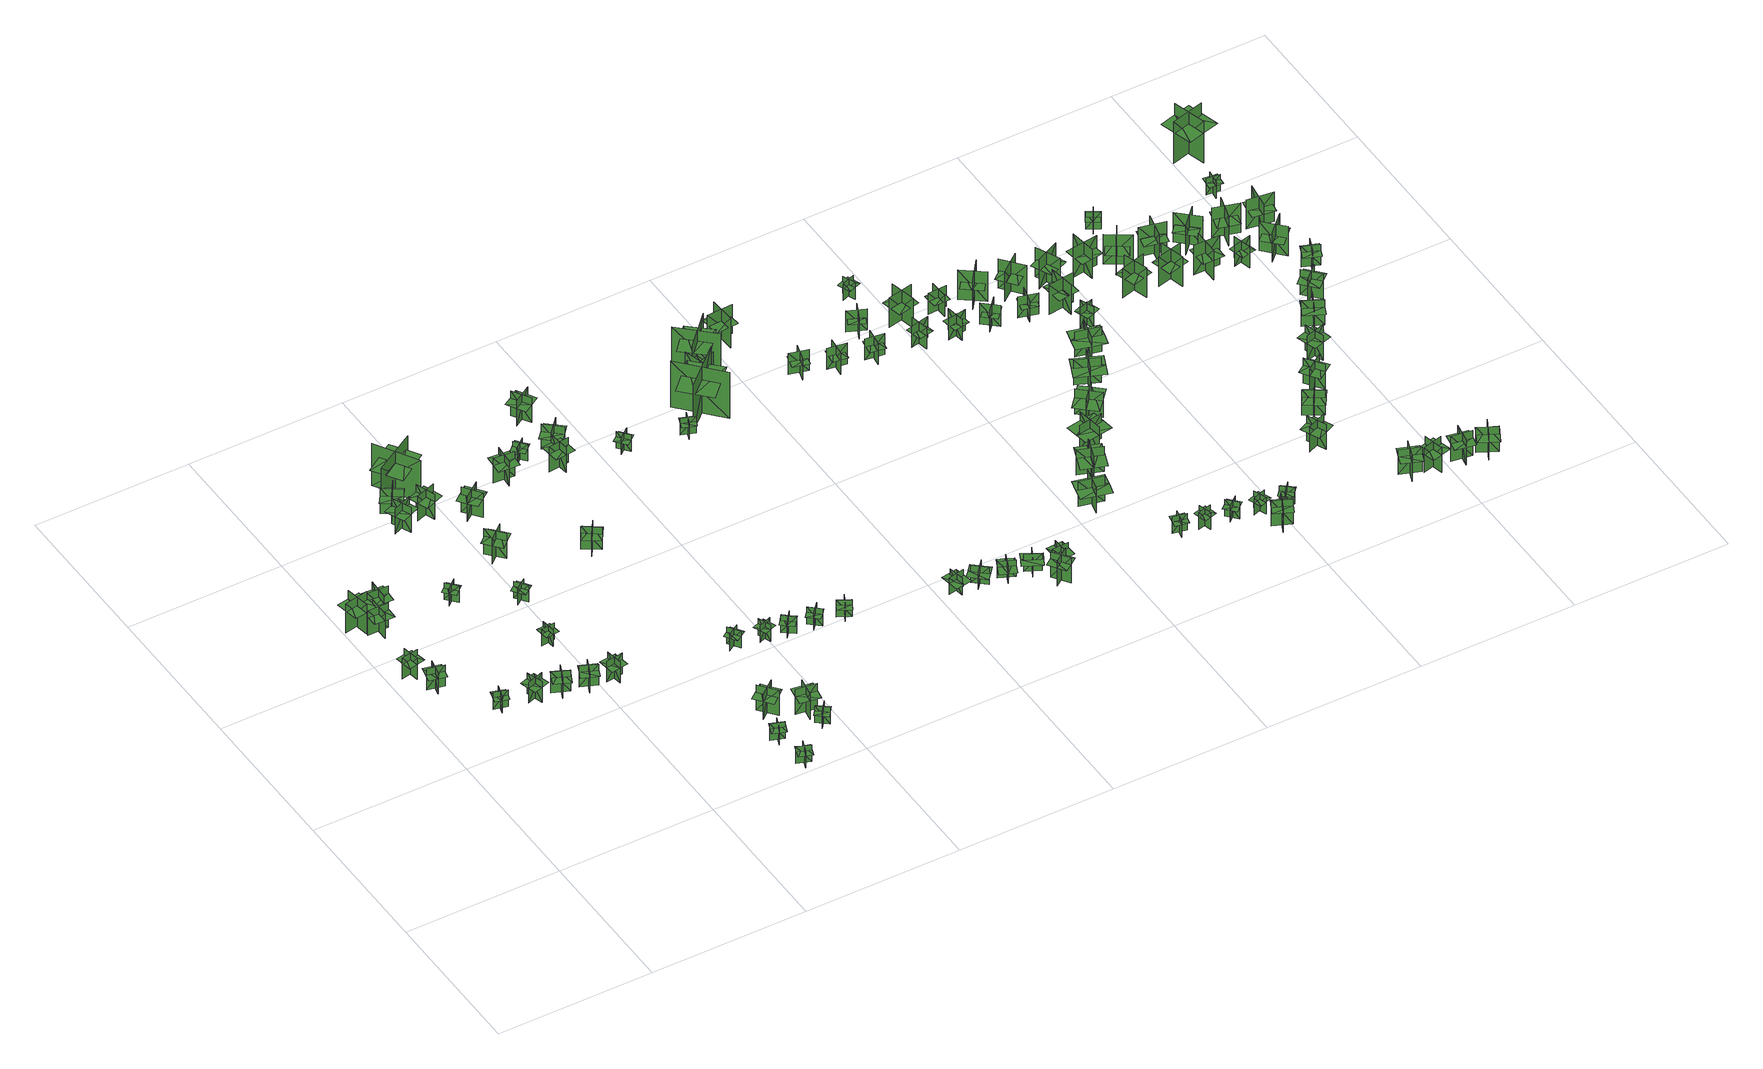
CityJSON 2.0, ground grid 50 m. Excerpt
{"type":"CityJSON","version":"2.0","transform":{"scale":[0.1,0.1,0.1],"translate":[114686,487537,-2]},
"CityObjects":{
"tree1":{"type":"SolitaryVegetationObject","geometry":[{"type":"MultiSurface","lod":"1","boundaries":[[[0,1,2]],[[0,2,3]],[[4,5,6]],[[4,6,7]],[[8,9,10]],[[8,10,11]],[[8,11,12]],[[8,12,13]]]}]},
"tree2":{"type":"SolitaryVegetationObject","geometry":[{"type":"MultiSurface","lod":"1","boundaries":[[[14,15,16]],[[14,16,17]],[[18,19,20]],[[18,20,21]],[[22,23,24]],[[22,24,25]],[[22,25,26]],[[22,26,27]]]}]},
"tree3":{"type":"SolitaryVegetationObject","geometry":[{"type":"MultiSurface","lod":"1","boundaries":[[[28,29,30]],[[28,30,31]],[[32,33,34]],[[32,34,35]],[[36,37,38]],[[36,38,39]],[[36,39,40]],[[36,40,41]]]}]},
"tree4":{"type":"SolitaryVegetationObject","geometry":[{"type":"MultiSurface","lod":"1","boundaries":[[[42,43,44]],[[42,44,45]],[[46,47,48]],[[46,48,49]],[[50,51,52]],[[50,52,53]],[[50,53,54]],[[50,54,55]]]}]},
"tree5":{"type":"SolitaryVegetationObject","geometry":[{"type":"MultiSurface","lod":"1","boundaries":[[[56,57,58]],[[56,58,59]],[[60,61,62]],[[60,62,63]],[[64,65,66]],[[64,66,67]],[[64,67,68]],[[64,68,69]]]}]},
"tree6":{"type":"SolitaryVegetationObject","geometry":[{"type":"MultiSurface","lod":"1","boundaries":[[[70,71,72]],[[70,72,73]],[[74,75,76]],[[74,76,77]],[[78,79,80]],[[78,80,81]],[[78,81,82]],[[78,82,83]]]}]},
"tree7":{"type":"SolitaryVegetationObject","geometry":[{"type":"MultiSurface","lod":"1","boundaries":[[[84,85,86]],[[84,86,87]],[[88,89,90]],[[88,90,91]],[[92,93,94]],[[92,94,95]],[[92,95,96]],[[92,96,97]]]}]},
"tree8":{"type":"SolitaryVegetationObject","geometry":[{"type":"MultiSurface","lod":"1","boundaries":[[[98,99,100]],[[98,100,101]],[[102,103,104]],[[102,104,105]],[[106,107,108]],[[106,108,109]],[[106,109,110]],[[106,110,111]]]}]},
"tree9":{"type":"SolitaryVegetationObject","geometry":[{"type":"MultiSurface","lod":"1","boundaries":[[[112,113,114]],[[112,114,115]],[[116,117,118]],[[116,118,119]],[[120,121,122]],[[120,122,123]],[[120,123,124]],[[120,124,125]]]}]},
"tree10":{"type":"SolitaryVegetationObject","geometry":[{"type":"MultiSurface","lod":"1","boundaries":[[[126,127,128]],[[126,128,129]],[[130,131,132]],[[130,132,133]],[[134,135,136]],[[134,136,137]],[[134,137,138]],[[134,138,139]]]}]},
"tree11":{"type":"SolitaryVegetationObject","geometry":[{"type":"MultiSurface","lod":"1","boundaries":[[[140,141,142]],[[140,142,143]],[[144,145,146]],[[144,146,147]],[[148,149,150]],[[148,150,151]],[[148,151,152]],[[148,152,153]]]}]},
"tree12":{"type":"SolitaryVegetationObject","geometry":[{"type":"MultiSurface","lod":"1","boundaries":[[[154,155,156]],[[154,156,157]],[[158,159,160]],[[158,160,161]],[[162,163,164]],[[162,164,165]],[[162,165,166]],[[162,166,167]]]}]},
"tree13":{"type":"SolitaryVegetationObject","geometry":[{"type":"MultiSurface","lod":"1","boundaries":[[[168,169,170]],[[168,170,171]],[[172,173,174]],[[172,174,175]],[[176,177,178]],[[176,178,179]],[[176,179,180]],[[176,180,181]]]}]},
"tree14":{"type":"SolitaryVegetationObject","geometry":[{"type":"MultiSurface","lod":"1","boundaries":[[[182,183,184]],[[182,184,185]],[[186,187,188]],[[186,188,189]],[[190,191,192]],[[190,192,193]],[[190,193,194]],[[190,194,195]]]}]},
"tree15":{"type":"SolitaryVegetationObject","geometry":[{"type":"MultiSurface","lod":"1","boundaries":[[[196,197,198]],[[196,198,199]],[[200,201,202]],[[200,202,203]],[[204,205,206]],[[204,206,207]],[[204,207,208]],[[204,208,209]]]}]},
"tree16":{"type":"SolitaryVegetationObject","geometry":[{"type":"MultiSurface","lod":"1","boundaries":[[[210,211,212]],[[210,212,213]],[[214,215,216]],[[214,216,217]],[[218,219,220]],[[218,220,221]],[[218,221,222]],[[218,222,223]]]}]},
"tree17":{"type":"SolitaryVegetationObject","geometry":[{"type":"MultiSurface","lod":"1","boundaries":[[[224,225,226]],[[224,226,227]],[[228,229,230]],[[228,230,231]],[[232,233,234]],[[232,234,235]],[[232,235,236]],[[232,236,237]]]}]},
"tree18":{"type":"SolitaryVegetationObject","geometry":[{"type":"MultiSurface","lod":"1","boundaries":[[[238,239,240]],[[238,240,241]],[[242,243,244]],[[242,244,245]],[[246,247,248]],[[246,248,249]],[[246,249,250]],[[246,250,251]]]}]},
"tree19":{"type":"SolitaryVegetationObject","geometry":[{"type":"MultiSurface","lod":"1","boundaries":[[[252,253,254]],[[252,254,255]],[[256,257,258]],[[256,258,259]],[[260,261,262]],[[260,262,263]],[[260,263,264]],[[260,264,265]]]}]},
"tree20":{"type":"SolitaryVegetationObject","geometry":[{"type":"MultiSurface","lod":"1","boundaries":[[[266,267,268]],[[266,268,269]],[[270,271,272]],[[270,272,273]],[[274,275,276]],[[274,276,277]],[[274,277,278]],[[274,278,279]]]}]},
"tree21":{"type":"SolitaryVegetationObject","geometry":[{"type":"MultiSurface","lod":"1","boundaries":[[[280,281,282]],[[280,282,283]],[[284,285,286]],[[284,286,287]],[[288,289,290]],[[288,290,291]],[[288,291,292]],[[288,292,293]]]}]},
"tree22":{"type":"SolitaryVegetationObject","geometry":[{"type":"MultiSurface","lod":"1","boundaries":[[[294,295,296]],[[294,296,297]],[[298,299,300]],[[298,300,301]],[[302,303,304]],[[302,304,305]],[[302,305,306]],[[302,306,307]]]}]},
"tree23":{"type":"SolitaryVegetationObject","geometry":[{"type":"MultiSurface","lod":"1","boundaries":[[[308,309,310]],[[308,310,311]],[[312,313,314]],[[312,314,315]],[[316,317,318]],[[316,318,319]],[[316,319,320]],[[316,320,321]]]}]},
"tree24":{"type":"SolitaryVegetationObject","geometry":[{"type":"MultiSurface","lod":"1","boundaries":[[[322,323,324]],[[322,324,325]],[[326,327,328]],[[326,328,329]],[[330,331,332]],[[330,332,333]],[[330,333,334]],[[330,334,335]]]}]},
"tree25":{"type":"SolitaryVegetationObject","geometry":[{"type":"MultiSurface","lod":"1","boundaries":[[[336,337,338]],[[336,338,339]],[[340,341,342]],[[340,342,343]],[[344,345,346]],[[344,346,347]],[[344,347,348]],[[344,348,349]]]}]},
"tree26":{"type":"SolitaryVegetationObject","geometry":[{"type":"MultiSurface","lod":"1","boundaries":[[[350,351,352]],[[350,352,353]],[[354,355,356]],[[354,356,357]],[[358,359,360]],[[358,360,361]],[[358,361,362]],[[358,362,363]]]}]},
"tree27":{"type":"SolitaryVegetationObject","geometry":[{"type":"MultiSurface","lod":"1","boundaries":[[[364,365,366]],[[364,366,367]],[[368,369,370]],[[368,370,371]],[[372,373,374]],[[372,374,375]],[[372,375,376]],[[372,376,377]]]}]},
"tree28":{"type":"SolitaryVegetationObject","geometry":[{"type":"MultiSurface","lod":"1","boundaries":[[[378,379,380]],[[378,380,381]],[[382,383,384]],[[382,384,385]],[[386,387,388]],[[386,388,389]],[[386,389,390]],[[386,390,391]]]}]},
"tree29":{"type":"SolitaryVegetationObject","geometry":[{"type":"MultiSurface","lod":"1","boundaries":[[[392,393,394]],[[392,394,395]],[[396,397,398]],[[396,398,399]],[[400,401,402]],[[400,402,403]],[[400,403,404]],[[400,404,405]]]}]},
"tree30":{"type":"SolitaryVegetationObject","geometry":[{"type":"MultiSurface","lod":"1","boundaries":[[[406,407,408]],[[406,408,409]],[[410,411,412]],[[410,412,413]],[[414,415,416]],[[414,416,417]],[[414,417,418]],[[414,418,419]]]}]},
"tree31":{"type":"SolitaryVegetationObject","geometry":[{"type":"MultiSurface","lod":"1","boundaries":[[[420,421,422]],[[420,422,423]],[[424,425,426]],[[424,426,427]],[[428,429,430]],[[428,430,431]],[[428,431,432]],[[428,432,433]]]}]},
"tree32":{"type":"SolitaryVegetationObject","geometry":[{"type":"MultiSurface","lod":"1","boundaries":[[[434,435,436]],[[434,436,437]],[[438,439,440]],[[438,440,441]],[[442,443,444]],[[442,444,445]],[[442,445,446]],[[442,446,447]]]}]},
"tree33":{"type":"SolitaryVegetationObject","geometry":[{"type":"MultiSurface","lod":"1","boundaries":[[[448,449,450]],[[448,450,451]],[[452,453,454]],[[452,454,455]],[[456,457,458]],[[456,458,459]],[[456,459,460]],[[456,460,461]]]}]},
"tree34":{"type":"SolitaryVegetationObject","geometry":[{"type":"MultiSurface","lod":"1","boundaries":[[[462,463,464]],[[462,464,465]],[[466,467,468]],[[466,468,469]],[[470,471,472]],[[470,472,473]],[[470,473,474]],[[470,474,475]]]}]},
"tree35":{"type":"SolitaryVegetationObject","geometry":[{"type":"MultiSurface","lod":"1","boundaries":[[[476,477,478]],[[476,478,479]],[[480,481,482]],[[480,482,483]],[[484,485,486]],[[484,486,487]],[[484,487,488]],[[484,488,489]]]}]},
"tree36":{"type":"SolitaryVegetationObject","geometry":[{"type":"MultiSurface","lod":"1","boundaries":[[[490,491,492]],[[490,492,493]],[[494,495,496]],[[494,496,497]],[[498,499,500]],[[498,500,501]],[[498,501,502]],[[498,502,503]]]}]},
"tree37":{"type":"SolitaryVegetationObject","geometry":[{"type":"MultiSurface","lod":"1","boundaries":[[[504,505,506]],[[504,506,507]],[[508,509,510]],[[508,510,511]],[[512,513,514]],[[512,514,515]],[[512,515,516]],[[512,516,517]]]}]},
"tree38":{"type":"SolitaryVegetationObject","geometry":[{"type":"MultiSurface","lod":"1","boundaries":[[[518,519,520]],[[518,520,521]],[[522,523,524]],[[522,524,525]],[[526,527,528]],[[526,528,529]],[[526,529,530]],[[526,530,531]]]}]},
"tree39":{"type":"SolitaryVegetationObject","geometry":[{"type":"MultiSurface","lod":"1","boundaries":[[[532,533,534]],[[532,534,535]],[[536,537,538]],[[536,538,539]],[[540,541,542]],[[540,542,543]],[[540,543,544]],[[540,544,545]]]}]},
"tree40":{"type":"SolitaryVegetationObject","geometry":[{"type":"MultiSurface","lod":"1","boundaries":[[[546,547,548]],[[546,548,549]],[[550,551,552]],[[550,552,553]],[[554,555,556]],[[554,556,557]],[[554,557,558]],[[554,558,559]]]}]},
"tree41":{"type":"SolitaryVegetationObject","geometry":[{"type":"MultiSurface","lod":"1","boundaries":[[[560,561,562]],[[560,562,563]],[[564,565,566]],[[564,566,567]],[[568,569,570]],[[568,570,571]],[[568,571,572]],[[568,572,573]]]}]},
"tree42":{"type":"SolitaryVegetationObject","geometry":[{"type":"MultiSurface","lod":"1","boundaries":[[[574,575,576]],[[574,576,577]],[[578,579,580]],[[578,580,581]],[[582,583,584]],[[582,584,585]],[[582,585,586]],[[582,586,587]]]}]},
"tree43":{"type":"SolitaryVegetationObject","geometry":[{"type":"MultiSurface","lod":"1","boundaries":[[[588,589,590]],[[588,590,591]],[[592,593,594]],[[592,594,595]],[[596,597,598]],[[596,598,599]],[[596,599,600]],[[596,600,601]]]}]},
"tree44":{"type":"SolitaryVegetationObject","geometry":[{"type":"MultiSurface","lod":"1","boundaries":[[[602,603,604]],[[602,604,605]],[[606,607,608]],[[606,608,609]],[[610,611,612]],[[610,612,613]],[[610,613,614]],[[610,614,615]]]}]},
"tree45":{"type":"SolitaryVegetationObject","geometry":[{"type":"MultiSurface","lod":"1","boundaries":[[[616,617,618]],[[616,618,619]],[[620,621,622]],[[620,622,623]],[[624,625,626]],[[624,626,627]],[[624,627,628]],[[624,628,629]]]}]},
"tree46":{"type":"SolitaryVegetationObject","geometry":[{"type":"MultiSurface","lod":"1","boundaries":[[[630,631,632]],[[630,632,633]],[[634,635,636]],[[634,636,637]],[[638,639,640]],[[638,640,641]],[[638,641,642]],[[638,642,643]]]}]},
"tree47":{"type":"SolitaryVegetationObject","geometry":[{"type":"MultiSurface","lod":"1","boundaries":[[[644,645,646]],[[644,646,647]],[[648,649,650]],[[648,650,651]],[[652,653,654]],[[652,654,655]],[[652,656,657]],[[652,657,653]]]}]},
"tree48":{"type":"SolitaryVegetationObject","geometry":[{"type":"MultiSurface","lod":"1","boundaries":[[[658,659,660]],[[658,660,661]],[[662,663,664]],[[662,664,665]],[[666,667,668]],[[666,668,669]],[[666,670,671]],[[666,671,667]]]}]},
"tree49":{"type":"SolitaryVegetationObject","geometry":[{"type":"MultiSurface","lod":"1","boundaries":[[[672,673,674]],[[672,674,675]],[[676,677,678]],[[676,678,679]],[[680,681,682]],[[680,682,683]],[[680,684,685]],[[680,685,681]]]}]},
"tree50":{"type":"SolitaryVegetationObject","geometry":[{"type":"MultiSurface","lod":"1","boundaries":[[[686,687,688]],[[686,688,689]],[[690,691,692]],[[690,692,693]],[[694,695,696]],[[694,696,697]],[[694,697,698]],[[694,698,699]]]}]},
"tree51":{"type":"SolitaryVegetationObject","geometry":[{"type":"MultiSurface","lod":"1","boundaries":[[[700,701,702]],[[700,702,703]],[[704,705,706]],[[704,706,707]],[[708,709,710]],[[708,710,711]],[[708,712,713]],[[708,713,709]]]}]},
"tree52":{"type":"SolitaryVegetationObject","geometry":[{"type":"MultiSurface","lod":"1","boundaries":[[[714,715,716]],[[714,716,717]],[[718,719,720]],[[718,720,721]],[[722,723,724]],[[722,724,725]],[[722,725,726]],[[722,726,727]]]}]},
"tree53":{"type":"SolitaryVegetationObject","geometry":[{"type":"MultiSurface","lod":"1","boundaries":[[[728,729,730]],[[728,730,731]],[[732,733,734]],[[732,734,735]],[[736,737,738]],[[736,738,739]],[[736,739,740]],[[736,740,741]]]}]},
"tree54":{"type":"SolitaryVegetationObject","geometry":[{"type":"MultiSurface","lod":"1","boundaries":[[[742,743,744]],[[742,744,745]],[[746,747,748]],[[746,748,749]],[[750,751,752]],[[750,752,753]],[[750,754,755]],[[750,755,751]]]}]},
"tree55":{"type":"SolitaryVegetationObject","geometry":[{"type":"MultiSurface","lod":"1","boundaries":[[[756,757,758]],[[756,758,759]],[[760,761,762]],[[760,762,763]],[[764,765,766]],[[764,766,767]],[[764,767,768]],[[764,768,769]]]}]},
"tree56":{"type":"SolitaryVegetationObject","geometry":[{"type":"MultiSurface","lod":"1","boundaries":[[[770,771,772]],[[770,772,773]],[[774,775,776]],[[774,776,777]],[[778,779,780]],[[778,780,781]],[[778,782,783]],[[778,783,779]]]}]},
"tree57":{"type":"SolitaryVegetationObject","geometry":[{"type":"MultiSurface","lod":"1","boundaries":[[[784,785,786]],[[784,786,787]],[[788,789,790]],[[788,790,791]],[[792,793,794]],[[792,794,795]],[[792,795,796]],[[792,796,797]]]}]},
"tree58":{"type":"SolitaryVegetationObject","geometry":[{"type":"MultiSurface","lod":"1","boundaries":[[[798,799,800]],[[798,800,801]],[[802,803,804]],[[802,804,805]],[[806,807,808]],[[806,808,809]],[[806,809,810]],[[806,810,811]]]}]},
"tree59":{"type":"SolitaryVegetationObject","geometry":[{"type":"MultiSurface","lod":"1","boundaries":[[[812,813,814]],[[812,814,815]],[[816,817,818]],[[816,818,819]],[[820,821,822]],[[820,822,823]],[[820,824,825]],[[820,825,821]]]}]},
"tree60":{"type":"SolitaryVegetationObject","geometry":[{"type":"MultiSurface","lod":"1","boundaries":[[[826,827,828]],[[826,828,829]],[[830,831,832]],[[830,832,833]],[[834,835,836]],[[834,836,837]],[[834,837,838]],[[834,838,839]]]}]},
"tree61":{"type":"SolitaryVegetationObject","geometry":[{"type":"MultiSurface","lod":"1","boundaries":[[[840,841,842]],[[840,842,843]],[[844,845,846]],[[844,846,847]],[[848,849,850]],[[848,850,851]],[[848,851,852]],[[848,852,853]]]}]},
"tree62":{"type":"SolitaryVegetationObject","geometry":[{"type":"MultiSurface","lod":"1","boundaries":[[[854,855,856]],[[854,856,857]],[[858,859,860]],[[858,860,861]],[[862,863,864]],[[862,864,865]],[[862,866,867]],[[862,867,863]]]}]},
"tree63":{"type":"SolitaryVegetationObject","geometry":[{"type":"MultiSurface","lod":"1","boundaries":[[[868,869,870]],[[868,870,871]],[[872,873,874]],[[872,874,875]],[[876,877,878]],[[876,878,879]],[[876,879,880]],[[876,880,881]]]}]},
"tree64":{"type":"SolitaryVegetationObject","geometry":[{"type":"MultiSurface","lod":"1","boundaries":[[[882,883,884]],[[882,884,885]],[[886,887,888]],[[886,888,889]],[[890,891,892]],[[890,892,893]],[[890,893,894]],[[890,894,895]]]}]},
"tree65":{"type":"SolitaryVegetationObject","geometry":[{"type":"MultiSurface","lod":"1","boundaries":[[[896,897,898]],[[896,898,899]],[[900,901,902]],[[900,902,903]],[[904,905,906]],[[904,906,907]],[[904,908,909]],[[904,909,905]]]}]},
"tree66":{"type":"SolitaryVegetationObject","geometry":[{"type":"MultiSurface","lod":"1","boundaries":[[[910,911,912]],[[910,912,913]],[[914,915,916]],[[914,916,917]],[[918,919,920]],[[918,920,921]],[[918,921,922]],[[918,922,923]]]}]},
"tree67":{"type":"SolitaryVegetationObject","geometry":[{"type":"MultiSurface","lod":"1","boundaries":[[[924,925,926]],[[924,926,927]],[[928,929,930]],[[928,930,931]],[[932,933,934]],[[932,934,935]],[[932,935,936]],[[932,936,937]]]}]},
"tree68":{"type":"SolitaryVegetationObject","geometry":[{"type":"MultiSurface","lod":"1","boundaries":[[[938,939,940]],[[938,940,941]],[[942,943,944]],[[942,944,945]],[[946,947,948]],[[946,948,949]],[[946,950,951]],[[946,951,947]]]}]},
"tree69":{"type":"SolitaryVegetationObject","geometry":[{"type":"MultiSurface","lod":"1","boundaries":[[[952,953,954]],[[952,954,955]],[[956,957,958]],[[956,958,959]],[[960,961,962]],[[960,962,963]],[[960,964,965]],[[960,965,961]]]}]},
"tree70":{"type":"SolitaryVegetationObject","geometry":[{"type":"MultiSurface","lod":"1","boundaries":[[[966,967,968]],[[966,968,969]],[[970,971,972]],[[970,972,973]],[[974,975,976]],[[974,976,977]],[[974,977,978]],[[974,978,979]]]}]},
"tree71":{"type":"SolitaryVegetationObject","geometry":[{"type":"MultiSurface","lod":"1","boundaries":[[[980,981,982]],[[980,982,983]],[[984,985,986]],[[984,986,987]],[[988,989,990]],[[988,990,991]],[[988,992,993]],[[988,993,989]]]}]},
"tree72":{"type":"SolitaryVegetationObject","geometry":[{"type":"MultiSurface","lod":"1","boundaries":[[[994,995,996]],[[994,996,997]],[[998,999,1000]],[[998,1000,1001]],[[1002,1003,1004]],[[1002,1004,1005]],[[1002,1006,1007]],[[1002,1007,1003]]]}]},
"tree73":{"type":"SolitaryVegetationObject","geometry":[{"type":"MultiSurface","lod":"1","boundaries":[[[1008,1009,1010]],[[1008,1010,1011]],[[1012,1013,1014]],[[1012,1014,1015]],[[1016,1017,1018]],[[1016,1018,1019]],[[1016,1020,1021]],[[1016,1021,1017]]]}]},
"tree74":{"type":"SolitaryVegetationObject","geometry":[{"type":"MultiSurface","lod":"1","boundaries":[[[1022,1023,1024]],[[1022,1024,1025]],[[1026,1027,1028]],[[1026,1028,1029]],[[1030,1031,1032]],[[1030,1032,1033]],[[1030,1034,1035]],[[1030,1035,1031]]]}]},
"tree75":{"type":"SolitaryVegetationObject","geometry":[{"type":"MultiSurface","lod":"1","boundaries":[[[1036,1037,1038]],[[1036,1038,1039]],[[1040,1041,1042]],[[1040,1042,1043]],[[1044,1045,1046]],[[1044,1046,1047]],[[1044,1047,1048]],[[1044,1048,1049]]]}]},
"tree76":{"type":"SolitaryVegetationObject","geometry":[{"type":"MultiSurface","lod":"1","boundaries":[[[1050,1051,1052]],[[1050,1052,1053]],[[1054,1055,1056]],[[1054,1056,1057]],[[1058,1059,1060]],[[1058,1060,1061]],[[1058,1062,1063]],[[1058,1063,1059]]]}]},
"tree77":{"type":"SolitaryVegetationObject","geometry":[{"type":"MultiSurface","lod":"1","boundaries":[[[1064,1065,1066]],[[1064,1066,1067]],[[1068,1069,1070]],[[1068,1070,1071]],[[1072,1073,1074]],[[1072,1074,1075]],[[1072,1075,1076]],[[1072,1076,1077]]]}]},
"tree78":{"type":"SolitaryVegetationObject","geometry":[{"type":"MultiSurface","lod":"1","boundaries":[[[1078,1079,1080]],[[1078,1080,1081]],[[1082,1083,1084]],[[1082,1084,1085]],[[1086,1087,1088]],[[1086,1088,1089]],[[1086,1089,1090]],[[1086,1090,1091]]]}]},
"tree79":{"type":"SolitaryVegetationObject","geometry":[{"type":"MultiSurface","lod":"1","boundaries":[[[1092,1093,1094]],[[1092,1094,1095]],[[1096,1097,1098]],[[1096,1098,1099]],[[1100,1101,1102]],[[1100,1102,1103]],[[1100,1104,1105]],[[1100,1105,1101]]]}]},
"tree80":{"type":"SolitaryVegetationObject","geometry":[{"type":"MultiSurface","lod":"1","boundaries":[[[1106,1107,1108]],[[1106,1108,1109]],[[1110,1111,1112]],[[1110,1112,1113]],[[1114,1115,1116]],[[1114,1116,1117]],[[1114,1118,1119]],[[1114,1119,1115]]]}]},
"tree81":{"type":"SolitaryVegetationObject","geometry":[{"type":"MultiSurface","lod":"1","boundaries":[[[1120,1121,1122]],[[1120,1122,1123]],[[1124,1125,1126]],[[1124,1126,1127]],[[1128,1129,1130]],[[1128,1130,1131]],[[1128,1131,1132]],[[1128,1132,1133]]]}]},
"tree82":{"type":"SolitaryVegetationObject","geometry":[{"type":"MultiSurface","lod":"1","boundaries":[[[1134,1135,1136]],[[1134,1136,1137]],[[1138,1139,1140]],[[1138,1140,1141]],[[1142,1143,1144]],[[1142,1144,1145]],[[1142,1145,1146]],[[1142,1146,1147]]]}]},
"tree83":{"type":"SolitaryVegetationObject","geometry":[{"type":"MultiSurface","lod":"1","boundaries":[[[1148,1149,1150]],[[1148,1150,1151]],[[1152,1153,1154]],[[1152,1154,1155]],[[1156,1157,1158]],[[1156,1158,1159]],[[1156,1160,1161]],[[1156,1161,1157]]]}]},
"tree84":{"type":"SolitaryVegetationObject","geometry":[{"type":"MultiSurface","lod":"1","boundaries":[[[1162,1163,1164]],[[1162,1164,1165]],[[1166,1167,1168]],[[1166,1168,1169]],[[1170,1171,1172]],[[1170,1172,1173]],[[1170,1173,1174]],[[1170,1174,1175]]]}]},
"tree85":{"type":"SolitaryVegetationObject","geometry":[{"type":"MultiSurface","lod":"1","boundaries":[[[1176,1177,1178]],[[1176,1178,1179]],[[1180,1181,1182]],[[1180,1182,1183]],[[1184,1185,1186]],[[1184,1186,1187]],[[1184,1188,1189]],[[1184,1189,1185]]]}]},
"tree86":{"type":"SolitaryVegetationObject","geometry":[{"type":"MultiSurface","lod":"1","boundaries":[[[1190,1191,1192]],[[1190,1192,1193]],[[1194,1195,1196]],[[1194,1196,1197]],[[1198,1199,1200]],[[1198,1200,1201]],[[1198,1201,1202]],[[1198,1202,1203]]]}]},
"tree87":{"type":"SolitaryVegetationObject","geometry":[{"type":"MultiSurface","lod":"1","boundaries":[[[1204,1205,1206]],[[1204,1206,1207]],[[1208,1209,1210]],[[1208,1210,1211]],[[1212,1213,1214]],[[1212,1214,1215]],[[1212,1215,1216]],[[1212,1216,1217]]]}]},
"tree88":{"type":"SolitaryVegetationObject","geometry":[{"type":"MultiSurface","lod":"1","boundaries":[[[1218,1219,1220]],[[1218,1220,1221]],[[1222,1223,1224]],[[1222,1224,1225]],[[1226,1227,1228]],[[1226,1228,1229]],[[1226,1230,1231]],[[1226,1231,1227]]]}]},
"tree89":{"type":"SolitaryVegetationObject","geometry":[{"type":"MultiSurface","lod":"1","boundaries":[[[1232,1233,1234]],[[1232,1234,1235]],[[1236,1237,1238]],[[1236,1238,1239]],[[1240,1241,1242]],[[1240,1242,1243]],[[1240,1243,1244]],[[1240,1244,1245]]]}]},
"tree90":{"type":"SolitaryVegetationObject","geometry":[{"type":"MultiSurface","lod":"1","boundaries":[[[1246,1247,1248]],[[1246,1248,1249]],[[1250,1251,1252]],[[1250,1252,1253]],[[1254,1255,1256]],[[1254,1256,1257]],[[1254,1258,1259]],[[1254,1259,1255]]]}]},
"tree91":{"type":"SolitaryVegetationObject","geometry":[{"type":"MultiSurface","lod":"1","boundaries":[[[1260,1261,1262]],[[1260,1262,1263]],[[1264,1265,1266]],[[1264,1266,1267]],[[1268,1269,1270]],[[1268,1270,1271]],[[1268,1271,1272]],[[1268,1272,1273]]]}]},
"tree92":{"type":"SolitaryVegetationObject","geometry":[{"type":"MultiSurface","lod":"1","boundaries":[[[1274,1275,1276]],[[1274,1276,1277]],[[1278,1279,1280]],[[1278,1280,1281]],[[1282,1283,1284]],[[1282,1284,1285]],[[1282,1286,1287]],[[1282,1287,1283]]]}]},
"tree93":{"type":"SolitaryVegetationObject","geometry":[{"type":"MultiSurface","lod":"1","boundaries":[[[1288,1289,1290]],[[1288,1290,1291]],[[1292,1293,1294]],[[1292,1294,1295]],[[1296,1297,1298]],[[1296,1298,1299]],[[1296,1300,1301]],[[1296,1301,1297]]]}]},
"tree94":{"type":"SolitaryVegetationObject","geometry":[{"type":"MultiSurface","lod":"1","boundaries":[[[1302,1303,1304]],[[1302,1304,1305]],[[1306,1307,1308]],[[1306,1308,1309]],[[1310,1311,1312]],[[1310,1312,1313]],[[1310,1313,1314]],[[1310,1314,1315]]]}]},
"tree95":{"type":"SolitaryVegetationObject","geometry":[{"type":"MultiSurface","lod":"1","boundaries":[[[1316,1317,1318]],[[1316,1318,1319]],[[1320,1321,1322]],[[1320,1322,1323]],[[1324,1325,1326]],[[1324,1326,1327]],[[1324,1328,1329]],[[1324,1329,1325]]]}]},
"tree96":{"type":"SolitaryVegetationObject","geometry":[{"type":"MultiSurface","lod":"1","boundaries":[[[1330,1331,1332]],[[1330,1332,1333]],[[1334,1335,1336]],[[1334,1336,1337]],[[1338,1339,1340]],[[1338,1340,1341]],[[1338,1342,1343]],[[1338,1343,1339]]]}]},
"tree97":{"type":"SolitaryVegetationObject","geometry":[{"type":"MultiSurface","lod":"1","boundaries":[[[1344,1345,1346]],[[1344,1346,1347]],[[1348,1349,1350]],[[1348,1350,1351]],[[1352,1353,1354]],[[1352,1354,1355]],[[1352,1355,1356]],[[1352,1356,1357]]]}]},
"tree98":{"type":"SolitaryVegetationObject","geometry":[{"type":"MultiSurface","lod":"1","boundaries":[[[1358,1359,1360]],[[1358,1360,1361]],[[1362,1363,1364]],[[1362,1364,1365]],[[1366,1367,1368]],[[1366,1368,1369]],[[1366,1370,1371]],[[1366,1371,1367]]]}]},
"tree99":{"type":"SolitaryVegetationObject","geometry":[{"type":"MultiSurface","lod":"1","boundaries":[[[1372,1373,1374]],[[1372,1374,1375]],[[1376,1377,1378]],[[1376,1378,1379]],[[1380,1381,1382]],[[1380,1382,1383]],[[1380,1383,1384]],[[1380,1384,1385]]]}]},
"tree100":{"type":"SolitaryVegetationObject","geometry":[{"type":"MultiSurface","lod":"1","boundaries":[[[1386,1387,1388]],[[1386,1388,1389]],[[1390,1391,1392]],[[1390,1392,1393]],[[1394,1395,1396]],[[1394,1396,1397]],[[1394,1397,1398]],[[1394,1398,1399]]]}]}
},
"vertices":[
[97,926,10],[42,916,10],[42,916,87],[97,926,87],[67,947,10],[76,893,10],[76,893,87],[67,947,87],[67,947,65],[39,942,65],[49,888,65],[76,893,65],[104,898,65],[94,952,65],
[76,842,9],[129,830,9],[129,830,86],[76,842,86],[95,811,9],[107,865,9],[107,865,86],[95,811,86],[95,811,65],[122,805,65],[134,859,65],[107,865,65],[80,871,65],[68,817,65],
[81,1173,14],[5,1159,14],[5,1159,122],[81,1173,122],[39,1203,14],[52,1126,14],[52,1126,122],[39,1203,122],[39,1203,92],[1,1196,92],[14,1120,92],[52,1126,92],[91,1133,92],[77,1209,92],
[192,674,11],[234,662,11],[234,662,73],[192,674,73],[206,648,11],[218,691,11],[218,691,73],[206,648,73],[206,648,56],[227,643,56],[239,685,56],[218,691,56],[196,697,56],[185,654,56],
[117,1117,14],[51,1118,14],[51,1118,106],[117,1117,106],[86,1149,14],[86,1082,14],[86,1082,106],[86,1149,106],[86,1149,80],[53,1149,80],[53,1083,80],[86,1082,80],[119,1082,80],[120,1149,80],
[119,1145,17],[123,1212,17],[123,1212,109],[119,1145,109],[152,1174,17],[86,1178,17],[86,1178,109],[152,1174,109],[152,1174,83],[154,1208,83],[88,1212,83],[86,1178,83],[84,1145,83],[150,1141,83],
[291,647,10],[344,664,10],[344,664,87],[291,647,87],[324,630,10],[307,683,10],[307,683,87],[324,630,87],[324,630,66],[350,638,66],[334,691,66],[307,683,66],[281,675,66],[297,622,66],
[417,629,10],[366,652,10],[366,652,87],[417,629,87],[404,664,10],[381,614,10],[381,614,87],[404,664,87],[404,664,66],[379,676,66],[356,625,66],[381,614,66],[406,602,66],[429,653,66],
[480,646,10],[458,595,10],[458,595,87],[480,646,87],[446,633,10],[497,611,10],[497,611,87],[446,633,87],[446,633,66],[435,607,66],[486,585,66],[497,611,66],[508,636,66],[457,658,66],
[311,1137,15],[341,1104,15],[341,1104,77],[311,1137,77],[310,1107,15],[342,1137,15],[342,1137,77],[310,1107,77],[310,1107,59],[325,1091,59],[357,1121,59],[342,1137,59],[327,1153,59],[295,1123,59],
[471,815,12],[466,859,12],[466,859,73],[471,815,73],[489,838,12],[445,833,12],[445,833,73],[489,838,73],[489,838,56],[487,860,56],[443,855,56],[445,833,56],[448,811,56],[492,816,56],
[522,609,11],[577,617,11],[577,617,88],[522,609,88],[552,587,11],[544,642,11],[544,642,88],[552,587,88],[552,587,66],[579,591,66],[571,646,66],[544,642,66],[516,638,66],[524,583,66],
[339,1446,12],[400,1472,12],[400,1472,105],[339,1446,105],[380,1429,12],[354,1490,12],[354,1490,105],[380,1429,105],[380,1429,79],[410,1442,79],[384,1503,79],[354,1490,79],[323,1477,79],[349,1416,79],
[513,1043,10],[478,1017,10],[478,1017,71],[513,1043,71],[484,1048,10],[511,1012,10],[511,1012,71],[484,1048,71],[484,1048,54],[466,1035,54],[493,999,54],[511,1012,54],[528,1025,54],[502,1061,54],
[837,27,12],[795,43,12],[795,43,73],[837,27,73],[825,54,12],[809,13,12],[809,13,73],[825,54,73],[825,54,56],[804,62,56],[789,20,56],[809,13,56],[830,5,56],[845,47,56],
[359,1499,11],[396,1554,11],[396,1554,103],[359,1499,103],[402,1507,11],[348,1544,11],[348,1544,103],[402,1507,103],[402,1507,77],[421,1534,77],[366,1572,77],[348,1544,77],[329,1517,77],[384,1479,77],
[825,149,12],[783,164,12],[783,164,73],[825,149,73],[813,176,12],[797,134,12],[797,134,73],[813,176,73],[813,176,56],[792,183,56],[777,142,56],[797,134,56],[818,126,56],[834,168,56],
[464,1441,14],[441,1504,14],[441,1504,106],[464,1441,106],[483,1481,14],[420,1459,14],[420,1459,106],[483,1481,106],[483,1481,80],[471,1513,80],[409,1490,80],[420,1459,80],[432,1427,80],[494,1450,80],
[552,1199,11],[508,1249,11],[508,1249,104],[552,1199,104],[555,1243,11],[505,1200,11],[505,1200,104],[555,1243,104],[555,1243,78],[533,1268,78],[483,1225,78],[505,1200,78],[527,1175,78],[577,1219,78],
[492,1634,9],[359,1555,9],[359,1555,165],[492,1634,165],[390,1659,9],[390,1659,165],[470,1526,165],[470,1526,9],[480,1628,124],[452,1671,124],[350,1604,124],[379,1561,124],[407,1518,124],[509,1585,124],
[818,293,11],[860,241,11],[860,241,104],[818,293,104],[813,249,11],[865,291,11],[865,291,104],[813,249,104],[813,249,78],[834,223,78],[885,265,78],[865,291,78],[844,317,78],[792,275,78],
[545,1433,11],[585,1380,11],[585,1380,103],[545,1433,103],[538,1389,11],[591,1429,11],[591,1429,103],[538,1389,103],[538,1389,77],[558,1363,77],[611,1403,77],[591,1429,77],[571,1456,77],[518,1416,77],
[935,133,11],[963,168,11],[963,168,73],[935,133,73],[964,137,11],[930,164,11],[930,164,73],[964,137,73],[964,137,56],[978,154,56],[943,181,56],[930,164,56],[916,147,56],[951,119,56],
[939,249,9],[927,184,9],[927,184,102],[939,249,102],[902,224,9],[968,213,9],[968,213,102],[902,224,102],[902,224,76],[897,191,76],[962,180,76],[968,213,76],[973,246,76],[908,257,76],
[920,569,12],[883,544,12],[883,544,73],[920,569,73],[891,575,12],[916,538,12],[916,538,73],[891,575,73],[891,575,56],[873,562,56],[897,525,56],[916,538,56],[934,550,56],[910,587,56],
[797,1091,14],[748,1125,14],[748,1125,96],[797,1091,96],[790,1130,14],[757,1081,14],[757,1081,96],[790,1130,96],[790,1130,73],[766,1147,73],[732,1098,73],[757,1081,73],[781,1065,73],[814,1113,73],
[974,531,12],[1015,547,12],[1015,547,73],[974,531,73],[1001,519,12],[985,560,12],[985,560,73],[1001,519,73],[1001,519,56],[1022,527,56],[1006,568,56],[985,560,56],[964,552,56],[981,511,56],
[714,1453,14],[719,1519,14],[719,1519,106],[714,1453,106],[748,1482,14],[682,1487,14],[682,1487,106],[748,1482,106],[748,1482,81],[750,1515,81],[684,1520,81],[682,1487,81],[679,1453,81],[746,1449,81],
[1045,539,11],[1080,511,11],[1080,511,73],[1045,539,73],[1048,509,11],[1076,544,11],[1076,544,73],[1048,509,73],[1048,509,56],[1066,495,56],[1093,530,56],[1076,544,56],[1059,558,56],[1031,523,56],
[784,1551,13],[813,1518,13],[813,1518,74],[784,1551,74],[782,1522,13],[815,1551,13],[815,1551,74],[782,1522,74],[782,1522,57],[797,1505,57],[830,1535,57],[815,1551,57],[800,1568,57],[767,1538,57],
[1129,501,11],[1159,534,11],[1159,534,73],[1129,501,73],[1159,502,11],[1126,532,11],[1126,532,73],[1159,502,73],[1159,502,55],[1173,519,55],[1140,548,55],[1126,532,55],[1111,515,55],[1144,486,55],
[878,1420,15],[870,1486,15],[870,1486,108],[878,1420,108],[905,1454,15],[839,1447,15],[839,1447,108],[905,1454,108],[905,1454,82],[901,1487,82],[836,1480,82],[839,1447,82],[843,1414,82],[909,1421,82],
[877,1497,13],[921,1546,13],[921,1546,105],[877,1497,105],[921,1499,13],[871,1543,13],[871,1543,105],[921,1499,105],[921,1499,79],[943,1524,79],[894,1568,79],[871,1543,79],[849,1519,79],[899,1474,79],
[1222,485,11],[1243,524,11],[1243,524,72],[1222,485,72],[1250,494,11],[1211,515,11],[1211,515,72],[1250,494,72],[1250,494,55],[1261,513,55],[1222,534,55],[1211,515,55],[1201,495,55],[1240,474,55],
[863,1661,13],[919,1696,13],[919,1696,105],[863,1661,105],[906,1651,13],[871,1707,13],[871,1707,105],[906,1651,105],[906,1651,79],[934,1669,79],[899,1725,79],[871,1707,79],[843,1690,79],[878,1634,79],
[1049,1406,14],[1084,1434,14],[1084,1434,76],[1049,1406,76],[1079,1403,14],[1051,1437,14],[1051,1437,76],[1079,1403,76],[1079,1403,58],[1096,1417,58],[1068,1451,58],[1051,1437,58],[1033,1423,58],[1062,1389,58],
[1261,1407,12],[1246,1365,12],[1246,1365,73],[1261,1407,73],[1234,1394,12],[1276,1379,12],[1276,1379,73],[1234,1394,73],[1234,1394,56],[1227,1374,56],[1268,1359,56],[1276,1379,56],[1283,1400,56],[1242,1415,56],
[1579,439,14],[1579,439,76],[1527,430,76],[1527,430,14],[1558,410,14],[1558,410,76],[1549,461,76],[1549,461,14],[1560,402,56],[1586,407,56],[1574,470,56],[1548,465,56],[1522,461,56],[1533,398,56],
[1608,407,14],[1608,407,76],[1643,448,76],[1643,448,14],[1606,443,14],[1606,443,76],[1645,409,76],[1645,409,14],[1600,449,55],[1582,428,55],[1630,386,55],[1648,406,55],[1666,427,55],[1617,469,55],
[1274,1390,10],[1401,1504,10],[1401,1504,181],[1274,1390,181],[1389,1384,10],[1389,1384,181],[1274,1511,181],[1274,1511,10],[1286,1399,135],[1326,1359,135],[1421,1453,135],[1381,1493,135],[1341,1534,135],[1246,1440,135],
[1727,400,13],[1727,400,75],[1678,421,75],[1678,421,13],[1693,387,13],[1693,387,75],[1713,434,75],[1713,434,13],[1690,380,55],[1714,369,55],[1740,428,55],[1715,439,55],[1691,449,55],[1665,390,55],
[1393,1478,11],[1364,1582,11],[1364,1582,120],[1393,1478,120],[1429,1541,11],[1429,1541,120],[1324,1512,120],[1324,1512,11],[1391,1487,91],[1425,1498,91],[1399,1579,91],[1365,1568,91],[1330,1557,91],[1356,1476,91],
[1766,374,13],[1766,374,75],[1791,421,75],[1791,421,13],[1756,408,13],[1756,408,75],[1802,385,75],[1802,385,13],[1749,412,55],[1737,388,55],[1794,359,55],[1806,382,55],[1818,406,55],[1761,436,55],
[1375,1563,10],[1471,1665,10],[1471,1665,150],[1375,1563,150],[1469,1566,10],[1469,1566,150],[1367,1662,150],[1367,1662,10],[1383,1572,113],[1418,1541,113],[1490,1624,113],[1455,1654,113],[1420,1685,113],[1348,1602,113],
[1854,342,12],[1804,307,12],[1804,307,104],[1854,342,104],[1810,350,12],[1845,299,12],[1845,299,104],[1810,350,104],[1810,350,80],[1786,332,80],[1821,282,80],[1845,299,80],[1869,317,80],[1834,367,80],
[1889,388,13],[1889,388,75],[1836,385,75],[1836,385,13],[1864,362,13],[1864,362,75],[1862,413,75],[1862,413,13],[1865,354,55],[1891,355,55],[1889,419,55],[1862,418,55],[1835,417,55],[1838,352,55],
[1580,1687,10],[1496,1683,10],[1496,1683,119],[1580,1687,119],[1540,1722,10],[1540,1722,119],[1545,1638,119],[1545,1638,10],[1575,1684,77],[1501,1680,77],[1503,1645,77],[1577,1650,77],[1572,1719,77],[1499,1715,77],
[1681,1441,12],[1623,1457,12],[1623,1457,90],[1681,1441,90],[1662,1474,12],[1662,1474,90],[1646,1416,90],[1646,1416,12],[1676,1440,60],[1626,1454,60],[1619,1430,60],[1670,1417,60],[1683,1465,60],[1632,1478,60],
[1757,1444,11],[1749,1384,11],[1749,1384,89],[1757,1444,89],[1727,1421,11],[1727,1421,89],[1787,1412,89],[1787,1412,11],[1759,1440,59],[1752,1388,59],[1776,1384,59],[1783,1436,59],[1734,1443,59],[1727,1391,59],
[2077,594,10],[2077,594,103],[2058,516,103],[2058,516,10],[2104,547,10],[2104,547,103],[2029,566,103],[2029,566,10],[2116,544,72],[2125,583,72],[2032,606,72],[2022,567,72],[2013,528,72],[2106,505,72],
[1868,1424,11],[1860,1364,11],[1860,1364,89],[1868,1424,89],[1838,1401,11],[1838,1401,89],[1898,1392,89],[1898,1392,11],[1870,1420,59],[1862,1368,59],[1887,1364,59],[1894,1416,59],[1845,1423,59],[1837,1372,59],
[2217,347,12],[2208,304,12],[2208,304,74],[2217,347,74],[2193,331,12],[2236,322,12],[2236,322,74],[2193,331,74],[2193,331,57],[2188,310,57],[2231,300,57],[2236,322,57],[2240,344,57],[2197,353,57],
[2165,651,14],[2165,651,107],[2090,678,107],[2090,678,14],[2116,628,14],[2116,628,107],[2142,701,107],[2142,701,14],[2112,617,77],[2150,604,77],[2182,694,77],[2144,708,77],[2107,721,77],[2074,631,77],
[1910,1507,9],[1854,1531,9],[1854,1531,87],[1910,1507,87],[1896,1542,9],[1896,1542,87],[1871,1487,87],[1871,1487,9],[1905,1506,57],[1857,1528,57],[1847,1505,57],[1895,1484,57],[1915,1530,57],[1867,1551,57],
[2309,319,12],[2266,308,12],[2266,308,74],[2309,319,74],[2283,334,12],[2294,291,12],[2294,291,74],[2283,334,74],[2283,334,57],[2262,328,57],[2273,286,57],[2294,291,57],[2316,297,57],[2305,339,57],
[1993,1402,19],[2005,1344,19],[2005,1344,97],[1993,1402,97],[1973,1371,19],[1973,1371,97],[2032,1383,97],[2032,1383,19],[1996,1399,67],[2007,1348,67],[2031,1353,67],[2020,1404,67],[1971,1394,67],[1982,1343,67],
[2197,733,10],[2197,733,103],[2185,813,103],[2185,813,10],[2154,766,10],[2154,766,103],[2231,778,103],[2231,778,10],[2143,764,73],[2149,725,73],[2244,739,73],[2238,779,73],[2232,819,73],[2137,804,73],
[1956,1660,13],[1915,1644,13],[1915,1644,75],[1956,1660,75],[1929,1672,13],[1946,1631,13],[1946,1631,75],[1929,1672,75],[1929,1672,57],[1909,1664,57],[1925,1623,57],[1946,1631,57],[1966,1639,57],[1950,1680,57],
[2051,1504,7],[1969,1487,7],[1969,1487,116],[2051,1504,116],[2007,1533,7],[2007,1533,116],[2025,1450,116],[2025,1450,7],[2047,1500,74],[1975,1485,74],[1982,1451,74],[2054,1467,74],[2039,1535,74],[1968,1519,74],
[2356,288,13],[2389,317,13],[2389,317,74],[2356,288,74],[2385,286,13],[2356,319,13],[2356,319,74],[2385,286,74],[2385,286,57],[2402,301,57],[2372,334,57],[2356,319,57],[2339,304,57],[2369,271,57],
[2223,907,7],[2223,907,100],[2284,854,100],[2284,854,7],[2278,910,7],[2278,910,100],[2227,851,100],[2227,851,7],[2285,919,70],[2255,945,70],[2192,872,70],[2222,846,70],[2252,820,70],[2316,892,70],
[2081,1352,12],[2141,1362,12],[2141,1362,90],[2081,1352,90],[2112,1331,12],[2112,1331,90],[2102,1390,90],[2102,1390,12],[2085,1355,60],[2136,1364,60],[2132,1388,60],[2081,1380,60],[2089,1330,60],[2140,1339,60],
[2460,176,12],[2486,232,12],[2486,232,105],[2460,176,105],[2502,192,12],[2446,217,12],[2446,217,105],[2502,192,105],[2502,192,81],[2514,219,81],[2459,244,81],[2446,217,81],[2434,191,81],[2490,165,81],
[2470,295,13],[2429,279,13],[2429,279,75],[2470,295,75],[2443,307,13],[2459,266,13],[2459,266,75],[2443,307,75],[2443,307,57],[2422,299,57],[2438,258,57],[2459,266,57],[2480,274,57],[2463,315,57],
[2149,1478,10],[2089,1475,10],[2089,1475,88],[2149,1478,88],[2121,1503,10],[2121,1503,88],[2124,1443,88],[2124,1443,10],[2145,1476,58],[2093,1473,58],[2094,1449,58],[2146,1451,58],[2144,1501,58],[2092,1498,58],
[2545,291,13],[2517,258,13],[2517,258,74],[2545,291,74],[2516,289,13],[2549,261,13],[2549,261,74],[2516,289,74],[2516,289,57],[2501,272,57],[2535,244,57],[2549,261,57],[2564,277,57],[2530,306,57],
[2332,1027,14],[2332,1027,107],[2301,954,107],[2301,954,14],[2352,977,14],[2352,977,107],[2280,1007,107],[2280,1007,14],[2363,972,77],[2378,1009,77],[2289,1047,77],[2274,1010,77],[2258,972,77],[2347,935,77],
[2195,1319,14],[2235,1364,14],[2235,1364,92],[2195,1319,92],[2233,1322,14],[2233,1322,92],[2188,1362,92],[2188,1362,14],[2196,1324,62],[2231,1363,62],[2213,1379,62],[2178,1340,62],[2215,1307,62],[2250,1346,62],
[2207,1430,9],[2258,1497,9],[2258,1497,118],[2207,1430,118],[2259,1437,9],[2259,1437,118],[2192,1488,118],[2192,1488,9],[2207,1436,76],[2252,1494,76],[2225,1515,76],[2180,1457,76],[2235,1415,76],[2280,1473,76],
[2371,1060,14],[2371,1060,107],[2391,1137,107],[2391,1137,14],[2344,1107,14],[2344,1107,107],[2419,1087,107],[2419,1087,14],[2333,1110,77],[2323,1071,77],[2416,1047,77],[2426,1086,77],[2436,1125,77],[2343,1149,77],
[2292,1328,15],[2350,1313,15],[2350,1313,93],[2292,1328,93],[2311,1296,15],[2311,1296,93],[2327,1354,93],[2327,1354,15],[2296,1330,63],[2347,1316,63],[2353,1340,63],[2303,1353,63],[2290,1305,63],[2340,1292,63],
[2366,1466,8],[2301,1413,8],[2301,1413,117],[2366,1466,117],[2314,1471,8],[2314,1471,117],[2367,1406,117],[2367,1406,8],[2364,1460,75],[2307,1414,75],[2328,1387,75],[2386,1433,75],[2342,1488,75],[2285,1442,75],
[2417,1198,16],[2462,1213,16],[2462,1213,94],[2417,1198,94],[2450,1182,16],[2434,1227,16],[2434,1227,94],[2450,1182,94],[2450,1182,69],[2434,1227,69],[2410,1218,69],[2425,1173,69],[2474,1190,69],[2459,1235,69],
[2428,1267,12],[2418,1351,12],[2418,1351,121],[2428,1267,121],[2460,1309,12],[2460,1309,121],[2377,1299,121],[2377,1299,12],[2424,1272,79],[2416,1345,79],[2382,1342,79],[2390,1268,79],[2459,1276,79],[2451,1349,79],
[2745,416,10],[2718,476,10],[2718,476,102],[2745,416,102],[2761,457,10],[2700,430,10],[2700,430,102],[2761,457,102],[2761,457,77],[2747,487,77],[2687,460,77],[2700,430,77],[2714,399,77],[2774,427,77],
[2427,1458,9],[2462,1381,9],[2462,1381,118],[2427,1458,118],[2409,1408,9],[2409,1408,118],[2485,1443,118],[2485,1443,9],[2432,1454,76],[2463,1388,76],[2494,1402,76],[2463,1469,76],[2400,1439,76],[2431,1373,76],
[2902,238,12],[2879,175,12],[2879,175,104],[2902,238,104],[2861,219,12],[2924,196,12],[2924,196,104],[2861,219,104],[2861,219,79],[2850,188,79],[2912,165,79],[2924,196,79],[2935,228,79],[2873,251,79],
[2816,539,12],[2760,574,12],[2760,574,104],[2816,539,104],[2807,582,12],[2771,526,12],[2771,526,104],[2807,582,104],[2807,582,78],[2779,600,78],[2743,544,78],[2771,526,78],[2799,508,78],[2835,564,78],
[2516,1400,9],[2599,1412,9],[2599,1412,118],[2516,1400,118],[2558,1369,9],[2558,1369,118],[2546,1452,118],[2546,1452,9],[2521,1404,77],[2593,1414,77],[2589,1448,77],[2516,1438,77],[2525,1369,77],[2598,1379,77],
[2670,1278,9],[2589,1255,9],[2589,1255,118],[2670,1278,118],[2623,1303,9],[2623,1303,118],[2647,1223,118],[2647,1223,9],[2666,1274,76],[2595,1253,76],[2605,1220,76],[2675,1241,76],[2656,1308,76],[2585,1287,76],
[2991,206,12],[2926,189,12],[2926,189,104],[2991,206,104],[2953,228,12],[2969,164,12],[2969,164,104],[2953,228,104],[2953,228,78],[2921,220,78],[2937,156,78],[2969,164,78],[3002,172,78],[2985,237,78],
[2873,634,10],[2834,689,10],[2834,689,102],[2873,634,102],[2880,678,10],[2826,640,10],[2826,640,102],[2880,678,102],[2880,678,77],[2861,705,77],[2807,667,77],[2826,640,77],[2845,613,77],[2900,651,77],
[2669,1421,7],[2624,1349,7],[2624,1349,116],[2669,1421,116],[2618,1408,7],[2618,1408,116],[2689,1364,116],[2689,1364,7],[2669,1414,74],[2630,1352,74],[2659,1334,74],[2698,1396,74],[2639,1433,74],[2600,1371,74],
[3044,156,12],[3055,221,12],[3055,221,104],[3044,156,104],[3080,181,12],[3014,192,12],[3014,192,104],[3080,181,104],[3080,181,78],[3085,214,78],[3020,225,78],[3014,192,78],[3009,160,78],[3074,149,78],
[2778,1260,15],[2697,1239,15],[2697,1239,124],[2778,1260,124],[2733,1286,15],[2733,1286,124],[2754,1205,124],[2754,1205,15],[2774,1255,82],[2703,1237,82],[2711,1204,82],[2782,1222,82],[2765,1289,82],[2694,1271,82],
[2648,1554,13],[2686,1531,13],[2686,1531,75],[2648,1554,75],[2655,1525,13],[2678,1563,13],[2678,1563,75],[2655,1525,75],[2655,1525,58],[2674,1514,58],[2697,1551,58],[2678,1563,58],[2659,1575,58],[2636,1537,58],
[2891,761,11],[2954,780,11],[2954,780,104],[2891,761,104],[2930,740,11],[2910,803,11],[2910,803,104],[2930,740,104],[2930,740,78],[2961,749,78],[2942,813,78],[2910,803,78],[2878,793,78],[2898,730,78],
[2797,1364,8],[2715,1382,8],[2715,1382,117],[2797,1364,117],[2769,1408,8],[2769,1408,117],[2751,1326,117],[2751,1326,8],[2791,1361,75],[2720,1377,75],[2712,1344,75],[2784,1328,75],[2799,1396,75],[2727,1412,75],
[3152,158,12],[3093,188,12],[3093,188,104],[3152,158,104],[3138,200,12],[3108,141,12],[3108,141,104],[3138,200,104],[3138,200,78],[3109,215,78],[3079,156,78],[3108,141,78],[3138,126,78],[3168,185,78],
[2843,1269,14],[2843,1185,14],[2843,1185,123],[2843,1269,123],[2806,1231,14],[2806,1231,123],[2890,1231,123],[2890,1231,14],[2846,1263,81],[2846,1190,81],[2881,1190,81],[2881,1263,81],[2811,1263,81],[2811,1190,81],
[2968,850,13],[2997,910,13],[2997,910,106],[2968,850,106],[3010,864,13],[2951,893,13],[2951,893,106],[3010,864,106],[3010,864,80],[3025,894,80],[2965,923,80],[2951,893,80],[2936,863,80],[2996,834,80],
[2893,1328,9],[2831,1385,9],[2831,1385,118],[2893,1328,118],[2890,1380,9],[2890,1380,118],[2833,1319,118],[2833,1319,9],[2886,1329,76],[2832,1379,76],[2809,1354,76],[2863,1304,76],[2910,1355,76],[2856,1405,76],
[2943,1240,10],[2957,1181,10],[2957,1181,88],[2943,1240,88],[2924,1208,10],[2924,1208,88],[2982,1222,88],[2982,1222,10],[2946,1237,58],[2958,1186,58],[2982,1191,58],[2970,1242,58],[2922,1231,58],[2934,1180,58],
[3063,1008,12],[3014,963,12],[3014,963,105],[3063,1008,105],[3019,1010,12],[3064,961,12],[3064,961,105],[3019,1010,105],[3019,1010,79],[2995,987,79],[3039,938,79],[3064,961,79],[3088,983,79],[3043,1032,79],
[2978,1373,8],[2956,1292,8],[2956,1292,117],[2978,1373,117],[2933,1347,8],[2933,1347,117],[3014,1324,117],[3014,1324,8],[2980,1367,75],[2961,1296,75],[2994,1287,75],[3013,1358,75],[2946,1377,75],[2926,1306,75],
[3023,1170,9],[3083,1228,9],[3083,1228,118],[3023,1170,118],[3075,1169,9],[3075,1169,118],[3017,1230,118],[3017,1230,9],[3024,1176,76],[3077,1227,76],[3053,1252,76],[3000,1200,76],[3049,1150,76],[3102,1202,76],
[3096,1071,14],[3117,1122,14],[3117,1122,91],[3096,1071,91],[3130,1085,14],[3079,1106,14],[3079,1106,91],[3130,1085,91],[3130,1085,69],[3141,1111,69],[3089,1131,69],[3079,1106,69],[3069,1080,69],[3120,1060,69],
[3033,1325,10],[3116,1313,10],[3116,1313,119],[3033,1325,119],[3064,1283,10],[3064,1283,119],[3076,1367,119],[3076,1367,10],[3038,1328,77],[3111,1317,77],[3116,1351,77],[3043,1362,77],[3033,1293,77],[3106,1282,77],
[3031,1519,15],[3025,1475,15],[3025,1475,76],[3031,1519,76],[3008,1501,15],[3051,1496,15],[3051,1496,76],[3008,1501,76],[3008,1501,59],[3005,1479,59],[3049,1474,59],[3051,1496,59],[3054,1518,59],[3010,1523,59],
[3109,1694,11],[3002,1665,11],[3002,1665,165],[3109,1694,165],[3045,1731,11],[3074,1624,11],[3074,1624,165],[3045,1731,165],[3045,1731,122],[2992,1716,122],[3021,1609,122],[3074,1624,122],[3128,1638,122],[3099,1745,122]
]}
